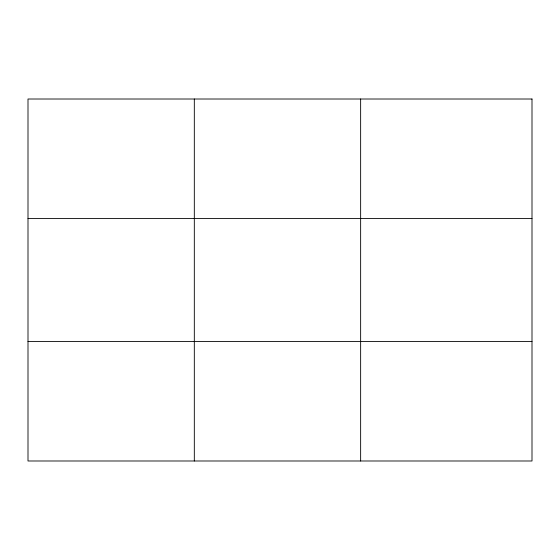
<?xml version="1.0" encoding="UTF-8"?>
<svg xmlns="http://www.w3.org/2000/svg" width="560" height="560" viewBox="0 0 560 560"><rect width="100%" height="100%" fill="white"/><g stroke="black" fill="none" stroke-linecap="round" stroke-linejoin="round"><path stroke-width="0.84" d="M194.32 99.008L194.32 460.992M360.64 99.008L360.64 460.992M28 218.463L532 218.463M28 341.537L532 341.537M532 99.008L532 460.992L28 460.992L28 99.008L532 99.008"/></g></svg>
